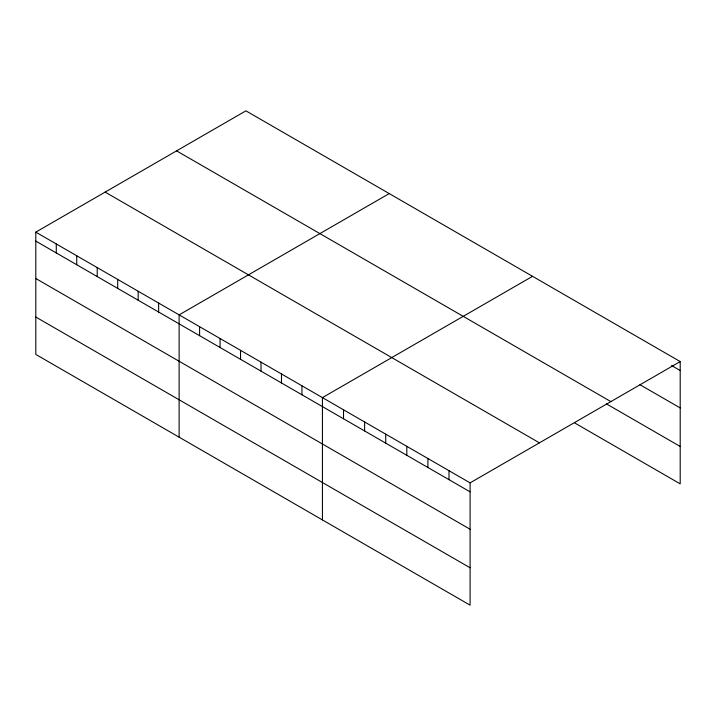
<?xml version="1.0" encoding="UTF-8"?>
<svg xmlns="http://www.w3.org/2000/svg" width="716" height="716" viewBox="0 0 716 716"><rect width="100%" height="100%" fill="white"/><g stroke="black" fill="none" stroke-linecap="round" stroke-linejoin="round"><path stroke-width="1.07" d="M574.733 422.968L680.2 483.864L680.2 361.571L245.91 110.837L35.8 232.136L35.8 354.429L470.09 605.163L470.09 482.87L35.8 232.136M389.227 193.58L179.116 314.879L179.116 437.172M532.543 276.322L322.433 397.622L322.433 519.914M470.09 482.87L680.2 361.571M671.572 365.563L680.2 370.548M639.925 384.689L680.2 407.941M176.575 150.861L610.864 401.595M606.371 403.842L680.2 446.471M105.136 192.103L539.425 442.846M35.8 241.113L470.09 491.847M35.8 278.506L470.09 529.249M35.8 317.036L470.09 567.77M448.995 470.698L448.995 479.675M427.908 458.517L427.908 467.494M406.813 446.337L406.813 455.313M385.718 434.156L385.718 443.132M364.623 421.984L364.623 430.96M343.528 409.803L343.528 418.779M301.955 385.799L301.955 394.785M281.486 373.985L281.486 382.962M261.009 362.162L261.009 371.139M240.54 350.339L240.54 359.316M220.063 338.525L220.063 347.502M199.594 326.702L199.594 335.679M158.639 303.056L158.639 312.033M138.17 291.242L138.17 300.219M117.692 279.419L117.692 288.396M97.224 267.596L97.224 276.573M76.746 255.782L76.746 264.759M56.278 243.959L56.278 252.936"/></g></svg>
